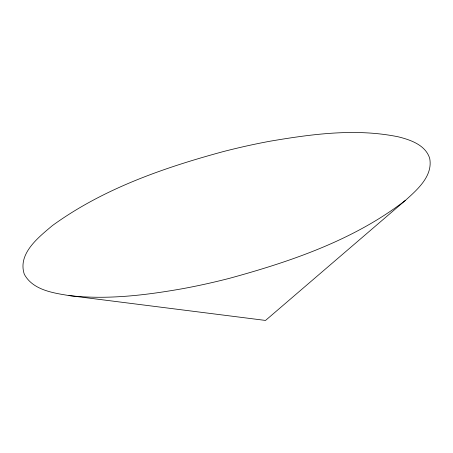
<?xml version="1.0" encoding="UTF-8"?>
<svg xmlns="http://www.w3.org/2000/svg" width="453" height="453" viewBox="0 0 453 453"><rect width="100%" height="100%" fill="white"/><g stroke="black" fill="none" stroke-linecap="round" stroke-linejoin="round"><path stroke-width="0.68" d="M405.22 200.549C417.054 189.903 433.079 176.172 429.704 158.403C425.537 145.005 410.588 139.886 398.289 136.823C356.007 128.154 312.355 134.031 270.294 141.166A324.382 135.549 -20.3 0 0 223.391 151.557C163.403 167.831 103.108 188.782 52.389 225.6C38.567 237.293 17.424 253.635 24.309 274.263C32.848 290.022 52.899 292.921 68.935 295.56L265.532 320.435L405.22 200.549C353.935 239.994 291.358 261.358 229.609 278.284A324.382 135.549 -20.3 0 1 182.712 288.669C145.271 295.282 106.908 299.943 68.935 295.56"/></g></svg>
